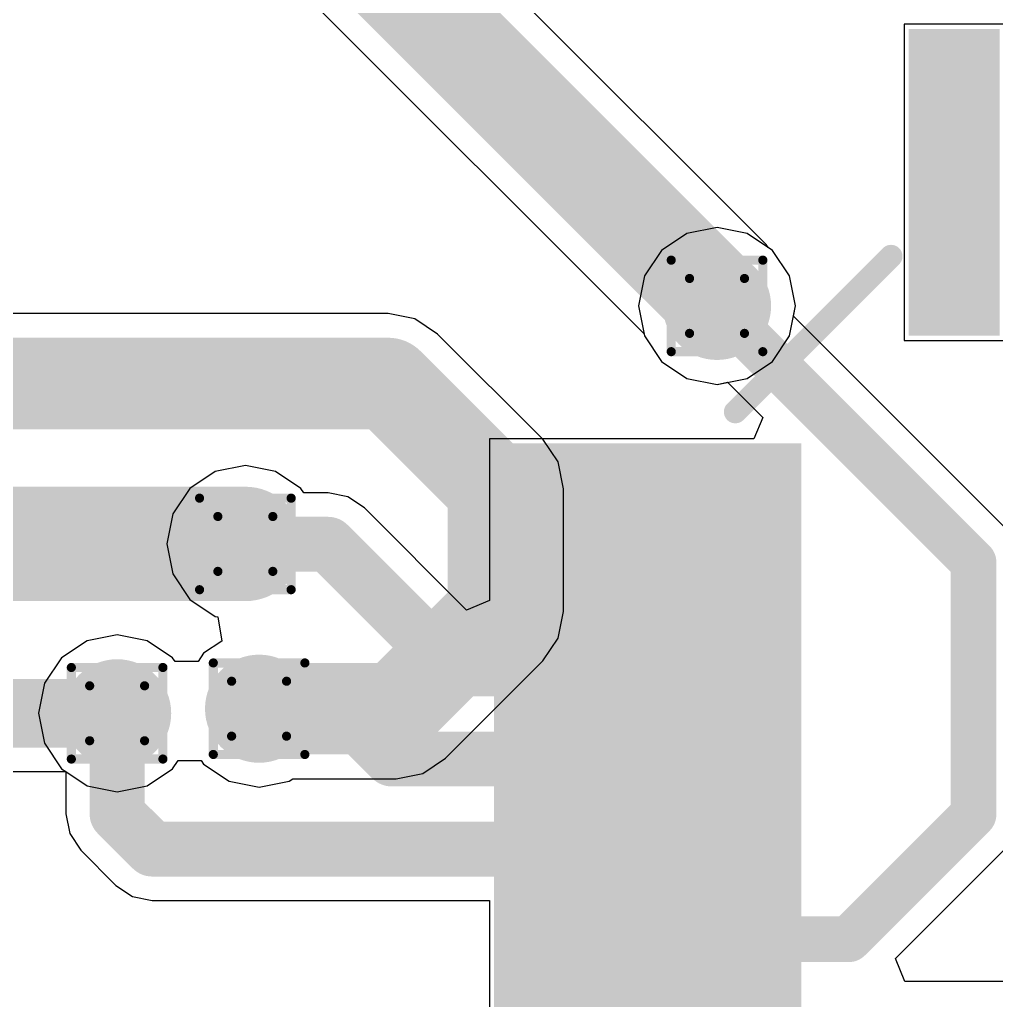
# Model space of a CAD drawing. Header units: inches. Extents: x -0.3 to 9.9, y -0.4 to 5.
# Drawn here: x 2.5405 to 2.7538, y 1.4182 to 1.6325 of the extents above; entities that cross this region are included whole.
import ezdxf

# ---------------------------------------------------------------- set-up
doc = ezdxf.new("R2010")
doc.units = ezdxf.units.IN
doc.header["$MEASUREMENT"] = 0
for name, color, linetype in [('Bottom Layer', 5, 'Continuous'), ('Bottom Solder', 6, 'Continuous'), ('Drill Drawing', 1, 'Continuous'), ('Top Layer', 1, 'Continuous'), ('Top Overlay', 2, 'Continuous'), ('Top Paste', 8, 'Continuous'), ('Top Solder', 216, 'Continuous'), ('Via Holes', 16, 'Continuous')]:
    doc.layers.add(name, color=color, linetype=linetype)

# ---------------------------------------------------------------- blocks, each defined once
blk = doc.blocks.new('TQFP_100_14_14__49')
at = {"layer": 'Top Layer'}
for points in [[(0.27362, -0.13189), (0.33268, -0.13189), (0.33268, -0.1437), (0.27362, -0.1437)], [(0.27362, -0.15157), (0.33268, -0.15157), (0.33268, -0.16339), (0.27362, -0.16339)], [(0.27362, -0.17126), (0.33268, -0.17126), (0.33268, -0.18307), (0.27362, -0.18307)], [(0.27362, -0.19094), (0.33268, -0.19094), (0.33268, -0.20276), (0.27362, -0.20276)], [(0.27362, -0.21063), (0.33268, -0.21063), (0.33268, -0.22244), (0.27362, -0.22244)], [(0.27362, -0.23031), (0.33268, -0.23031), (0.33268, -0.24213), (0.27362, -0.24213)], [(0.23031, -0.33268), (0.23031, -0.27362), (0.24213, -0.27362), (0.24213, -0.33268)]]:
    blk.add_hatch(color=1, dxfattribs=at).paths.add_polyline_path(points)
at = {"layer": 'Top Paste'}
for points in [[(0.27362, -0.13189), (0.33268, -0.13189), (0.33268, -0.1437), (0.27362, -0.1437)], [(0.27362, -0.15157), (0.33268, -0.15157), (0.33268, -0.16339), (0.27362, -0.16339)], [(0.27362, -0.17126), (0.33268, -0.17126), (0.33268, -0.18307), (0.27362, -0.18307)], [(0.27362, -0.19094), (0.33268, -0.19094), (0.33268, -0.20276), (0.27362, -0.20276)], [(0.27362, -0.21063), (0.33268, -0.21063), (0.33268, -0.22244), (0.27362, -0.22244)], [(0.27362, -0.23031), (0.33268, -0.23031), (0.33268, -0.24213), (0.27362, -0.24213)], [(0.23031, -0.33268), (0.23031, -0.27362), (0.24213, -0.27362), (0.24213, -0.33268)]]:
    blk.add_hatch(color=8, dxfattribs=at).paths.add_polyline_path(points)
at = {"layer": 'Top Solder'}
for points in [[(0.26962, -0.1082), (0.33668, -0.1082), (0.33668, -0.12802), (0.26962, -0.12802)], [(0.26962, -0.12789), (0.33668, -0.12789), (0.33668, -0.1477), (0.26962, -0.1477)], [(0.26962, -0.14757), (0.33668, -0.14757), (0.33668, -0.16739), (0.26962, -0.16739)], [(0.26962, -0.16726), (0.33668, -0.16726), (0.33668, -0.18707), (0.26962, -0.18707)], [(0.26962, -0.18694), (0.33668, -0.18694), (0.33668, -0.20676), (0.26962, -0.20676)], [(0.26962, -0.20663), (0.33668, -0.20663), (0.33668, -0.22644), (0.26962, -0.22644)], [(0.26962, -0.22631), (0.33668, -0.22631), (0.33668, -0.24613), (0.26962, -0.24613)], [(0.22631, -0.33668), (0.22631, -0.26962), (0.24613, -0.26962), (0.24613, -0.33668)]]:
    blk.add_hatch(color=216, dxfattribs=at).paths.add_polyline_path(points)
at = {"layer": 'Top Overlay', "const_width": 0.005}
blk.add_lwpolyline([(0.284, -0.253), (0.25, -0.287)], dxfattribs=at)
at = {"layer": 'Top Overlay', "const_width": 0.0025}
for points in [[(0.28275, -0.253, 1), (0.28525, -0.253, 1)], [(0.24875, -0.287, 1), (0.25125, -0.287, 1)]]:
    blk.add_lwpolyline(points, format="xyb", close=True, dxfattribs=at)

msp = doc.modelspace()

# ---------------------------------------------------------------- hatches: boundary and pattern name
at = {"layer": 'Bottom Layer'}
h = msp.add_hatch(color=5, dxfattribs=at)
edge = h.paths.add_edge_path()
edge.add_arc((2.69282, 1.56995), 0.01181, 0, 360)
h = msp.add_hatch(color=5, dxfattribs=at)
edge = h.paths.add_edge_path()
edge.add_arc((2.58982, 1.51795), 0.01181, 0, 360)
h = msp.add_hatch(color=5, dxfattribs=at)
edge = h.paths.add_edge_path()
edge.add_arc((2.59282, 1.48195), 0.01181, 0, 360)
h = msp.add_hatch(color=5, dxfattribs=at)
edge = h.paths.add_edge_path()
edge.add_arc((2.56182, 1.48095), 0.01181, 0, 360)
at = {"layer": 'Bottom Solder'}
h = msp.add_hatch(color=6, dxfattribs=at)
edge = h.paths.add_edge_path()
edge.add_arc((2.69282, 1.56995), 0.00591, 0, 360)
h = msp.add_hatch(color=6, dxfattribs=at)
edge = h.paths.add_edge_path()
edge.add_arc((2.58982, 1.51795), 0.00591, 0, 360)
h = msp.add_hatch(color=6, dxfattribs=at)
edge = h.paths.add_edge_path()
edge.add_arc((2.59282, 1.48195), 0.00591, 0, 360)
h = msp.add_hatch(color=6, dxfattribs=at)
edge = h.paths.add_edge_path()
edge.add_arc((2.56182, 1.48095), 0.00591, 0, 360)
at = {"layer": 'Top Layer'}
h = msp.add_hatch(color=1, dxfattribs=at)
edge = h.paths.add_edge_path()
edge.add_arc((2.69282, 1.56995), 0.01181, 0, 360)
h = msp.add_hatch(color=1, dxfattribs=at)
edge = h.paths.add_edge_path()
edge.add_arc((2.58982, 1.51795), 0.01181, 0, 360)
h = msp.add_hatch(color=1, dxfattribs=at)
edge = h.paths.add_edge_path()
edge.add_arc((2.59282, 1.48195), 0.01181, 0, 360)
h = msp.add_hatch(color=1, dxfattribs=at)
edge = h.paths.add_edge_path()
edge.add_arc((2.56182, 1.48095), 0.01181, 0, 360)
at = {"layer": 'Top Solder'}
h = msp.add_hatch(color=216, dxfattribs=at)
edge = h.paths.add_edge_path()
edge.add_arc((2.69282, 1.56995), 0.00591, 0, 360)
h = msp.add_hatch(color=216, dxfattribs=at)
edge = h.paths.add_edge_path()
edge.add_arc((2.58982, 1.51795), 0.00591, 0, 360)
h = msp.add_hatch(color=216, dxfattribs=at)
edge = h.paths.add_edge_path()
edge.add_arc((2.59282, 1.48195), 0.00591, 0, 360)
h = msp.add_hatch(color=216, dxfattribs=at)
edge = h.paths.add_edge_path()
edge.add_arc((2.56182, 1.48095), 0.00591, 0, 360)
at = {"layer": 'Via Holes'}
h = msp.add_hatch(color=7, dxfattribs=at)
edge = h.paths.add_edge_path()
edge.add_arc((2.69282, 1.56995), 0.00591, 0, 360)
h = msp.add_hatch(color=7, dxfattribs=at)
edge = h.paths.add_edge_path()
edge.add_arc((2.58982, 1.51795), 0.00591, 0, 360)
h = msp.add_hatch(color=7, dxfattribs=at)
edge = h.paths.add_edge_path()
edge.add_arc((2.59282, 1.48195), 0.00591, 0, 360)
h = msp.add_hatch(color=7, dxfattribs=at)
edge = h.paths.add_edge_path()
edge.add_arc((2.56182, 1.48095), 0.00591, 0, 360)

# ---------------------------------------------------------------- linework, layer by layer
at = {"layer": 'Bottom Layer'}
for p, q in [((2.70355, 1.58335), (2.62131, 1.66558)), ((2.59346, 1.64729), (2.67689, 1.56386)), ((2.70396, 1.58272), (2.70355, 1.58335)), ((2.70494, 1.58207), (2.70396, 1.58272)), ((2.70866, 1.57651), (2.70494, 1.58207)), ((2.70996, 1.56995), (2.70866, 1.57651)), ((2.70866, 1.56339), (2.70996, 1.56995)), ((2.621, 1.56829), (2.27091, 1.56829)), ((2.62685, 1.56713), (2.621, 1.56829)), ((2.63181, 1.56381), (2.62685, 1.56713)), ((2.65481, 1.54081), (2.63181, 1.56381)), ((2.67689, 1.56386), (2.67699, 1.56339)), ((2.67699, 1.56339), (2.6807, 1.55783)), ((2.70494, 1.55783), (2.70866, 1.56339)), ((2.6807, 1.55783), (2.68626, 1.55411)), ((2.69938, 1.55411), (2.70494, 1.55783)), ((2.68626, 1.55411), (2.69282, 1.55281)), ((2.69282, 1.55281), (2.69938, 1.55411)), ((2.65813, 1.53585), (2.65481, 1.54081)), ((2.65929, 1.53), (2.65813, 1.53585)), ((2.65929, 1.50322), (2.65929, 1.53)), ((2.65813, 1.49736), (2.65929, 1.50322)), ((2.65481, 1.4924), (2.65813, 1.49736)), ((2.63355, 1.47113), (2.65481, 1.4924)), ((2.57394, 1.46883), (2.57516, 1.47065)), ((2.57516, 1.47065), (2.58016, 1.47065)), ((2.58016, 1.47065), (2.5807, 1.46983)), ((2.62858, 1.46782), (2.63355, 1.47113)), ((2.29023, 1.4682), (2.55064, 1.4682)), ((2.55064, 1.4682), (2.55526, 1.46511)), ((2.56838, 1.46511), (2.57394, 1.46883)), ((2.5807, 1.46983), (2.58626, 1.46611)), ((2.62273, 1.46665), (2.62858, 1.46782)), ((2.58626, 1.46611), (2.59282, 1.46481)), ((2.59282, 1.46481), (2.59938, 1.46611)), ((2.59938, 1.46611), (2.60019, 1.46665)), ((2.60019, 1.46665), (2.62273, 1.46665)), ((2.55526, 1.46511), (2.56182, 1.46381)), ((2.56182, 1.46381), (2.56838, 1.46511))]:
    msp.add_line(p, q, dxfattribs=at)
for points, const_width in [([(2.605, 1.65882), (2.69201, 1.57181)], 0.022), ([(2.69201, 1.5712), (2.69201, 1.57181)], 0.022), ([(2.69201, 1.5712), (2.69251, 1.5707)], 0.022), ([(2.69251, 1.5707), (2.69282, 1.5707)], 0.022), ([(2.27091, 1.553), (2.621, 1.553)], 0.02), ([(2.621, 1.553), (2.644, 1.53)], 0.02), ([(2.644, 1.50322), (2.644, 1.53)], 0.02), ([(2.28095, 1.51795), (2.58982, 1.51795)], 0.025), ([(2.62273, 1.48195), (2.644, 1.50322)], 0.02), ([(2.59282, 1.48195), (2.62273, 1.48195)], 0.02), ([(2.28495, 1.48095), (2.56182, 1.48095)], 0.015)]:
    msp.add_lwpolyline(points, dxfattribs=dict(at, const_width=const_width))
for points, const_width in [([(2.68651, 1.57181, 1), (2.69751, 1.57181, 1)], 0.011), ([(2.68651, 1.57181, 1), (2.69751, 1.57181, 1)], 0.011), ([(2.68651, 1.5712, 1), (2.69751, 1.5712, 1)], 0.011), ([(2.68651, 1.5712, 1), (2.69751, 1.5712, 1)], 0.011), ([(2.68701, 1.5707, 1), (2.69801, 1.5707, 1)], 0.011), ([(2.68701, 1.5707, 1), (2.69801, 1.5707, 1)], 0.011), ([(2.68732, 1.5707, 1), (2.69832, 1.5707, 1)], 0.011), ([(2.616, 1.553, 1), (2.626, 1.553, 1)], 0.01), ([(2.616, 1.553, 1), (2.626, 1.553, 1)], 0.01), ([(2.639, 1.53, 1), (2.649, 1.53, 1)], 0.01), ([(2.639, 1.53, 1), (2.649, 1.53, 1)], 0.01), ([(2.58357, 1.51795, 1), (2.59607, 1.51795, 1)], 0.0125), ([(2.639, 1.50322, 1), (2.649, 1.50322, 1)], 0.01), ([(2.639, 1.50322, 1), (2.649, 1.50322, 1)], 0.01), ([(2.58782, 1.48195, 1), (2.59782, 1.48195, 1)], 0.01), ([(2.61773, 1.48195, 1), (2.62773, 1.48195, 1)], 0.01), ([(2.61773, 1.48195, 1), (2.62773, 1.48195, 1)], 0.01), ([(2.55807, 1.48095, 1), (2.56557, 1.48095, 1)], 0.0075)]:
    msp.add_lwpolyline(points, format="xyb", close=True, dxfattribs=dict(at, const_width=const_width))
at = {"layer": 'Drill Drawing', "const_width": 0.002}
for points in [[(2.68282, 1.57995), (2.70282, 1.57995)], [(2.68282, 1.55995), (2.68282, 1.57995)], [(2.70282, 1.55995), (2.70282, 1.57995)], [(2.68682, 1.57595), (2.69882, 1.57595)], [(2.68682, 1.56395), (2.68682, 1.57595)], [(2.69882, 1.56395), (2.69882, 1.57595)], [(2.68682, 1.56395), (2.69882, 1.56395)], [(2.68282, 1.55995), (2.70282, 1.55995)], [(2.57982, 1.52795), (2.59982, 1.52795)], [(2.57982, 1.50795), (2.57982, 1.52795)], [(2.59982, 1.50795), (2.59982, 1.52795)], [(2.58382, 1.52395), (2.59582, 1.52395)], [(2.58382, 1.51195), (2.58382, 1.52395)], [(2.59582, 1.51195), (2.59582, 1.52395)], [(2.58382, 1.51195), (2.59582, 1.51195)], [(2.57982, 1.50795), (2.59982, 1.50795)], [(2.55182, 1.49095), (2.57182, 1.49095)], [(2.55182, 1.47095), (2.55182, 1.49095)], [(2.57182, 1.47095), (2.57182, 1.49095)], [(2.58282, 1.49195), (2.60282, 1.49195)], [(2.58282, 1.47195), (2.58282, 1.49195)], [(2.60282, 1.47195), (2.60282, 1.49195)], [(2.55582, 1.48695), (2.56782, 1.48695)], [(2.55582, 1.47495), (2.55582, 1.48695)], [(2.56782, 1.47495), (2.56782, 1.48695)], [(2.58682, 1.48795), (2.59882, 1.48795)], [(2.58682, 1.47595), (2.58682, 1.48795)], [(2.59882, 1.47595), (2.59882, 1.48795)], [(2.58682, 1.47595), (2.59882, 1.47595)], [(2.55582, 1.47495), (2.56782, 1.47495)], [(2.58282, 1.47195), (2.60282, 1.47195)], [(2.55182, 1.47095), (2.57182, 1.47095)]]:
    msp.add_lwpolyline(points, dxfattribs=at)
at = {"layer": 'Drill Drawing', "const_width": 0.001}
for points in [[(2.68232, 1.57995, 1), (2.68332, 1.57995, 1)], [(2.68232, 1.57995, 1), (2.68332, 1.57995, 1)], [(2.70232, 1.57995, 1), (2.70332, 1.57995, 1)], [(2.70232, 1.57995, 1), (2.70332, 1.57995, 1)], [(2.68632, 1.57595, 1), (2.68732, 1.57595, 1)], [(2.68632, 1.57595, 1), (2.68732, 1.57595, 1)], [(2.69832, 1.57595, 1), (2.69932, 1.57595, 1)], [(2.69832, 1.57595, 1), (2.69932, 1.57595, 1)], [(2.68632, 1.56395, 1), (2.68732, 1.56395, 1)], [(2.68632, 1.56395, 1), (2.68732, 1.56395, 1)], [(2.69832, 1.56395, 1), (2.69932, 1.56395, 1)], [(2.69832, 1.56395, 1), (2.69932, 1.56395, 1)], [(2.68232, 1.55995, 1), (2.68332, 1.55995, 1)], [(2.68232, 1.55995, 1), (2.68332, 1.55995, 1)], [(2.70232, 1.55995, 1), (2.70332, 1.55995, 1)], [(2.70232, 1.55995, 1), (2.70332, 1.55995, 1)], [(2.57932, 1.52795, 1), (2.58032, 1.52795, 1)], [(2.57932, 1.52795, 1), (2.58032, 1.52795, 1)], [(2.59932, 1.52795, 1), (2.60032, 1.52795, 1)], [(2.59932, 1.52795, 1), (2.60032, 1.52795, 1)], [(2.58332, 1.52395, 1), (2.58432, 1.52395, 1)], [(2.58332, 1.52395, 1), (2.58432, 1.52395, 1)], [(2.59532, 1.52395, 1), (2.59632, 1.52395, 1)], [(2.59532, 1.52395, 1), (2.59632, 1.52395, 1)], [(2.58332, 1.51195, 1), (2.58432, 1.51195, 1)], [(2.58332, 1.51195, 1), (2.58432, 1.51195, 1)], [(2.59532, 1.51195, 1), (2.59632, 1.51195, 1)], [(2.59532, 1.51195, 1), (2.59632, 1.51195, 1)], [(2.57932, 1.50795, 1), (2.58032, 1.50795, 1)], [(2.57932, 1.50795, 1), (2.58032, 1.50795, 1)], [(2.59932, 1.50795, 1), (2.60032, 1.50795, 1)], [(2.59932, 1.50795, 1), (2.60032, 1.50795, 1)], [(2.55132, 1.49095, 1), (2.55232, 1.49095, 1)], [(2.55132, 1.49095, 1), (2.55232, 1.49095, 1)], [(2.57132, 1.49095, 1), (2.57232, 1.49095, 1)], [(2.57132, 1.49095, 1), (2.57232, 1.49095, 1)], [(2.58232, 1.49195, 1), (2.58332, 1.49195, 1)], [(2.58232, 1.49195, 1), (2.58332, 1.49195, 1)], [(2.60232, 1.49195, 1), (2.60332, 1.49195, 1)], [(2.60232, 1.49195, 1), (2.60332, 1.49195, 1)], [(2.55532, 1.48695, 1), (2.55632, 1.48695, 1)], [(2.55532, 1.48695, 1), (2.55632, 1.48695, 1)], [(2.56732, 1.48695, 1), (2.56832, 1.48695, 1)], [(2.56732, 1.48695, 1), (2.56832, 1.48695, 1)], [(2.58632, 1.48795, 1), (2.58732, 1.48795, 1)], [(2.58632, 1.48795, 1), (2.58732, 1.48795, 1)], [(2.59832, 1.48795, 1), (2.59932, 1.48795, 1)], [(2.59832, 1.48795, 1), (2.59932, 1.48795, 1)], [(2.58632, 1.47595, 1), (2.58732, 1.47595, 1)], [(2.58632, 1.47595, 1), (2.58732, 1.47595, 1)], [(2.59832, 1.47595, 1), (2.59932, 1.47595, 1)], [(2.59832, 1.47595, 1), (2.59932, 1.47595, 1)], [(2.55532, 1.47495, 1), (2.55632, 1.47495, 1)], [(2.55532, 1.47495, 1), (2.55632, 1.47495, 1)], [(2.56732, 1.47495, 1), (2.56832, 1.47495, 1)], [(2.56732, 1.47495, 1), (2.56832, 1.47495, 1)], [(2.58232, 1.47195, 1), (2.58332, 1.47195, 1)], [(2.58232, 1.47195, 1), (2.58332, 1.47195, 1)], [(2.60232, 1.47195, 1), (2.60332, 1.47195, 1)], [(2.60232, 1.47195, 1), (2.60332, 1.47195, 1)], [(2.55132, 1.47095, 1), (2.55232, 1.47095, 1)], [(2.55132, 1.47095, 1), (2.55232, 1.47095, 1)], [(2.57132, 1.47095, 1), (2.57232, 1.47095, 1)], [(2.57132, 1.47095, 1), (2.57232, 1.47095, 1)]]:
    msp.add_lwpolyline(points, format="xyb", close=True, dxfattribs=at)
at = {"layer": 'Top Layer'}
for p, q in [((2.80585, 1.63148), (2.7337, 1.63148)), ((2.7337, 1.63148), (2.7337, 1.56242)), ((2.68626, 1.58578), (2.6807, 1.58207)), ((2.69282, 1.58709), (2.68626, 1.58578)), ((2.69938, 1.58578), (2.69282, 1.58709)), ((2.70494, 1.58207), (2.69938, 1.58578)), ((2.6807, 1.58207), (2.67699, 1.57651)), ((2.70866, 1.57651), (2.70494, 1.58207)), ((2.67699, 1.57651), (2.67568, 1.56995)), ((2.70996, 1.56995), (2.70866, 1.57651)), ((2.67568, 1.56995), (2.67699, 1.56339)), ((2.70951, 1.56768), (2.70996, 1.56995)), ((2.75603, 1.52116), (2.70951, 1.56768)), ((2.67699, 1.56339), (2.6807, 1.55783)), ((2.7337, 1.56242), (3.04522, 1.56242)), ((2.6807, 1.55783), (2.68626, 1.55411)), ((2.68626, 1.55411), (2.69282, 1.55281)), ((2.69282, 1.55281), (2.69509, 1.55326)), ((2.69509, 1.55326), (2.70281, 1.54554)), ((2.70281, 1.54554), (2.70089, 1.54093)), ((2.70089, 1.54093), (2.64315, 1.54093)), ((2.64315, 1.54093), (2.64315, 1.50556)), ((2.58982, 1.53509), (2.58326, 1.53378)), ((2.59638, 1.53378), (2.58982, 1.53509)), ((2.58326, 1.53378), (2.5777, 1.53007)), ((2.60194, 1.53007), (2.59638, 1.53378)), ((2.5777, 1.53007), (2.57399, 1.52451)), ((2.6026, 1.52908), (2.60194, 1.53007)), ((2.6079, 1.52908), (2.6026, 1.52908)), ((2.61219, 1.52823), (2.6079, 1.52908)), ((2.6079, 1.52908), (2.6079, 1.52908)), ((2.61583, 1.5258), (2.61219, 1.52823)), ((2.63815, 1.50349), (2.61583, 1.5258)), ((2.57399, 1.52451), (2.57268, 1.51795)), ((2.57268, 1.51795), (2.57399, 1.51139)), ((2.57399, 1.51139), (2.5777, 1.50583)), ((2.5777, 1.50583), (2.58326, 1.50211)), ((2.64315, 1.50556), (2.63815, 1.50349)), ((2.58326, 1.50211), (2.58381, 1.50201)), ((2.58381, 1.50201), (2.58469, 1.49673)), ((2.56182, 1.49809), (2.55526, 1.49678)), ((2.56838, 1.49678), (2.56182, 1.49809)), ((2.55526, 1.49678), (2.5497, 1.49307)), ((2.57394, 1.49307), (2.56838, 1.49678)), ((2.58469, 1.49673), (2.5807, 1.49407)), ((2.5807, 1.49407), (2.57949, 1.49225)), ((2.5497, 1.49307), (2.54599, 1.48751)), ((2.57449, 1.49225), (2.57394, 1.49307)), ((2.57949, 1.49225), (2.57449, 1.49225)), ((2.54599, 1.48751), (2.54468, 1.48095)), ((2.54468, 1.48095), (2.54599, 1.47439)), ((2.54599, 1.47439), (2.5497, 1.46883)), ((2.5497, 1.46883), (2.55061, 1.46822)), ((2.55061, 1.46822), (2.55061, 1.45895)), ((2.55061, 1.45895), (2.55061, 1.45895)), ((2.55061, 1.45895), (2.55146, 1.45466)), ((2.55146, 1.45466), (2.55389, 1.45102)), ((2.55389, 1.45102), (2.56156, 1.44335)), ((2.73178, 1.42736), (2.75603, 1.45161)), ((2.56156, 1.44335), (2.56156, 1.44335)), ((2.56156, 1.44335), (2.5652, 1.44092)), ((2.5652, 1.44092), (2.56949, 1.44006)), ((2.56949, 1.44006), (2.64315, 1.44006)), ((2.64315, 1.44006), (2.64315, 1.401)), ((2.73386, 1.42237), (2.73178, 1.42736)), ((2.92297, 1.42237), (2.73386, 1.42237))]:
    msp.add_line(p, q, dxfattribs=at)
for points, const_width in [([(2.69282, 1.56918), (2.69282, 1.56995)], 0.01), ([(2.69282, 1.56995), (2.74882, 1.51395)], 0.01), ([(2.58982, 1.51795), (2.5899, 1.51787)], 0.012), ([(2.5899, 1.51787), (2.6079, 1.51787)], 0.012), ([(2.6079, 1.51787), (2.63512, 1.49065)], 0.012), ([(2.74882, 1.45882), (2.74882, 1.51395)], 0.01), ([(2.63512, 1.49065), (2.67767, 1.49065)], 0.012), ([(2.59282, 1.48195), (2.59505, 1.47972)], 0.012), ([(2.56182, 1.45895), (2.56182, 1.48095)], 0.012), ([(2.59505, 1.47972), (2.61305, 1.47972)], 0.012), ([(2.61305, 1.47972), (2.62181, 1.47096)], 0.012), ([(2.62181, 1.47096), (2.67767, 1.47096)], 0.012), ([(2.56182, 1.45895), (2.56949, 1.45128)], 0.012), ([(2.72159, 1.43159), (2.74882, 1.45882)], 0.01), ([(2.56949, 1.45128), (2.67767, 1.45128)], 0.012), ([(2.67767, 1.43159), (2.72159, 1.43159)], 0.01)]:
    msp.add_lwpolyline(points, dxfattribs=dict(at, const_width=const_width))
for points, const_width in [([(2.69032, 1.56995, 1), (2.69532, 1.56995, 1)], 0.005), ([(2.69032, 1.56995, 1), (2.69532, 1.56995, 1)], 0.005), ([(2.69032, 1.56918, 1), (2.69532, 1.56918, 1)], 0.005), ([(2.58682, 1.51795, 1), (2.59282, 1.51795, 1)], 0.006), ([(2.5869, 1.51787, 1), (2.5929, 1.51787, 1)], 0.006), ([(2.5869, 1.51787, 1), (2.5929, 1.51787, 1)], 0.006), ([(2.6049, 1.51787, 1), (2.6109, 1.51787, 1)], 0.006), ([(2.6049, 1.51787, 1), (2.6109, 1.51787, 1)], 0.006), ([(2.74632, 1.51395, 1), (2.75132, 1.51395, 1)], 0.005), ([(2.74632, 1.51395, 1), (2.75132, 1.51395, 1)], 0.005), ([(2.63212, 1.49065, 1), (2.63812, 1.49065, 1)], 0.006), ([(2.63212, 1.49065, 1), (2.63812, 1.49065, 1)], 0.006), ([(2.67467, 1.49065, 1), (2.68067, 1.49065, 1)], 0.006), ([(2.58982, 1.48195, 1), (2.59582, 1.48195, 1)], 0.006), ([(2.55882, 1.48095, 1), (2.56482, 1.48095, 1)], 0.006), ([(2.59205, 1.47972, 1), (2.59805, 1.47972, 1)], 0.006), ([(2.59205, 1.47972, 1), (2.59805, 1.47972, 1)], 0.006), ([(2.61005, 1.47972, 1), (2.61605, 1.47972, 1)], 0.006), ([(2.61005, 1.47972, 1), (2.61605, 1.47972, 1)], 0.006), ([(2.61881, 1.47096, 1), (2.62481, 1.47096, 1)], 0.006), ([(2.61881, 1.47096, 1), (2.62481, 1.47096, 1)], 0.006), ([(2.67467, 1.47096, 1), (2.68067, 1.47096, 1)], 0.006), ([(2.55882, 1.45895, 1), (2.56482, 1.45895, 1)], 0.006), ([(2.55882, 1.45895, 1), (2.56482, 1.45895, 1)], 0.006), ([(2.74632, 1.45882, 1), (2.75132, 1.45882, 1)], 0.005), ([(2.74632, 1.45882, 1), (2.75132, 1.45882, 1)], 0.005), ([(2.56649, 1.45128, 1), (2.57249, 1.45128, 1)], 0.006), ([(2.56649, 1.45128, 1), (2.57249, 1.45128, 1)], 0.006), ([(2.67467, 1.45128, 1), (2.68067, 1.45128, 1)], 0.006), ([(2.67517, 1.43159, 1), (2.68017, 1.43159, 1)], 0.005), ([(2.71909, 1.43159, 1), (2.72409, 1.43159, 1)], 0.005), ([(2.71909, 1.43159, 1), (2.72409, 1.43159, 1)], 0.005)]:
    msp.add_lwpolyline(points, format="xyb", close=True, dxfattribs=dict(at, const_width=const_width))

# ---------------------------------------------------------------- block references
at = {"rotation": 180}
msp.add_blockref('TQFP_100_14_14__49', (2.98082, 1.2938), dxfattribs=at)

doc.saveas('drawing.dxf')
